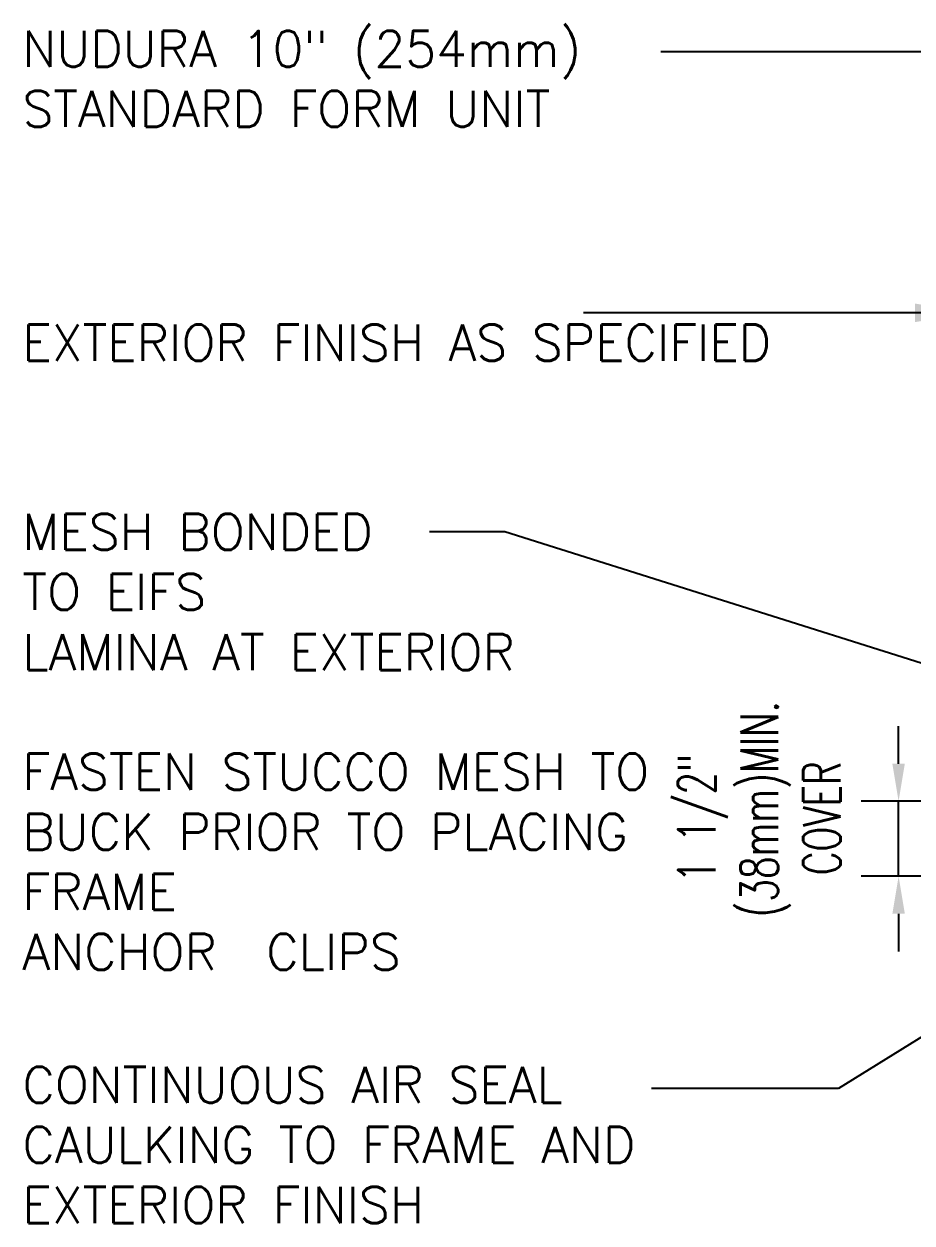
# Model space of a CAD drawing. Header units: inches. Extents: x 173.2 to 225.9, y 94 to 174.2.
# Drawn here: x 173.2 to 190.95, y 147.69 to 171.64 of the extents above; entities that cross this region are included whole.
import ezdxf

# ---------------------------------------------------------------- set-up
doc = ezdxf.new("R2010")
doc.units = ezdxf.units.IN
doc.header["$LTSCALE"] = 0.5
doc.header["$MEASUREMENT"] = 0
doc.layers.add('TEXT', color=4, linetype='Continuous')
doc.styles.add('DIM', font='romans.shx', dxfattribs={"width": 0.7})
doc.styles.get("Standard").update_dxf_attribs({"font": 'romans.shx', "height": 0.75})
doc.dimstyles.new('ext_12', dxfattribs={"dimscale": 12, "dimtxt": 0.09375, "dimasz": 0.09375, "dimexe": 0.09375, "dimexo": 0.0625, "dimgap": 0.0625, "dimtad": 1, "dimdec": 1, "dimzin": 2, "dimdsep": 46, "dimlunit": 4, "dimtxsty": 'DIM', "dimcen": 0.09, "dimdle": 0.09375, "dimclrt": 4, "dimadec": 0, "dimazin": 0, "dimtfac": 1, "dimtdec": 1, "dimtmove": 2, "dimatfit": 3, "dimfxl": 1, "dimfrac": 2, "dimtolj": 1, "dimtzin": 0, "dimarcsym": 0})
doc.dimstyles.new('ext_8', dxfattribs={"dimscale": 8, "dimtxt": 0.09375, "dimasz": 0.09375, "dimexe": 0.09375, "dimexo": 0.0625, "dimgap": 0.0625, "dimtad": 1, "dimdec": 6, "dimzin": 3, "dimdsep": 46, "dimlunit": 4, "dimtxsty": 'DIM', "dimcen": 0.09, "dimdle": 0.09375, "dimclrt": 4, "dimadec": 0, "dimazin": 0, "dimtfac": 1, "dimtdec": 6, "dimtmove": 2, "dimatfit": 3, "dimfxl": 1, "dimfrac": 2, "dimtolj": 1, "dimtzin": 0, "dimarcsym": 0})

# ---------------------------------------------------------------- blocks, each defined once
blk = doc.blocks.new('*D6')
at = {"layer": 'Defpoints', "color": 0, "transparency": 16777216}
for p in [(190.685, 156.116), (198.009, 156.116), (195.016, 154.616)]:
    blk.add_point(p, dxfattribs=at)
at = {"layer": 'TEXT', "color": 0, "lineweight": -2, "transparency": 16777216}
for p, q in [((190.685, 156.866), (190.685, 157.616)), ((197.509, 156.116), (189.935, 156.116)), ((190.685, 154.616), (190.685, 156.116)), ((194.516, 154.616), (189.935, 154.616)), ((190.685, 153.866), (190.685, 153.116))]:
    blk.add_line(p, q, dxfattribs=at)
at = {"layer": 'TEXT', "color": 0, "transparency": 16777216}
for points in [[(190.56, 156.866), (190.81, 156.866), (190.685, 156.116)], [(190.56, 153.866), (190.81, 153.866), (190.685, 154.616)]]:
    blk.add_solid(points, dxfattribs=at)
at = {"layer": 'TEXT', "color": 4, "transparency": 16777216, "insert": (187.9, 155.777), "char_height": 0.75, "attachment_point": 5, "rotation": 90, "style": 'DIM'}
blk.add_mtext('\\A1;1 1/2" \\P (38mm)MIN. \\PCOVER', dxfattribs=at)

msp = doc.modelspace()

# ---------------------------------------------------------------- texts
at = {"layer": 'TEXT', "char_height": 0.72}
for s, insert, width, attachment_point in [('NUDURA 10" (254mm)\\PSTANDARD FORM UNIT', (173.1734732, 170.5476489), 14.97902193, 4), ('EXTERIOR FINISH AS SPECIFIED', (173.1734732, 165.2774425), 14.97902193, 4), ('MESH BONDED \\PTO EIFS \\PLAMINA AT EXTERIOR', (173.1734732, 161.8568378), 13.640334054, 1), ('FASTEN STUCCO MESH TO BUCK PRIOR TO PLACING FRAME \\PANCHOR  CLIPS', (173.1734732, 157.0663651), 13.640334054, 1), ('CONTINUOUS AIR SEAL CAULKING TO FRAME AND EXTERIOR FINISH  ', (173.1734732, 149.2486963), 14.97902193, 4)]:
    msp.add_mtext(s, dxfattribs=dict(at, insert=insert, width=width, attachment_point=attachment_point))

# ---------------------------------------------------------------- dimensions: what is measured, and where the dimension line sits
at = {"layer": 'TEXT'}
dim = msp.add_linear_dim(base=(190.6845421, 156.1164942), p1=(195.0156476, 154.6164942), p2=(198.0089113, 156.1164942), angle=90, text='<> \\P (38mm)MIN. \\PCOVER', dimstyle='ext_8', dxfattribs=at)
dim.commit()
dim.dimension.update_dxf_attribs({"geometry": '*D6', "text_midpoint": (187.8995318, 155.7766686), "dimtype": 160})

# ---------------------------------------------------------------- leaders
for points in [[(193.9017514, 171.091111), (186.6849733, 171.091111), (185.9321598, 171.091111)], [(192.1406476, 165.8737144), (186.942874, 165.8737144), (184.385866, 165.8737144)], [(192.2656476, 158.5188078), (182.8131983, 161.4953794), (181.3075713, 161.4953794)], [(193.2141854, 152.6871902), (189.485502, 150.3768771), (185.7486347, 150.3768771)]]:
    msp.add_leader(points, dimstyle='ext_12', override={"dimgap": 0.0625, "dimtad": 0}, dxfattribs=at)

doc.saveas('drawing.dxf')
